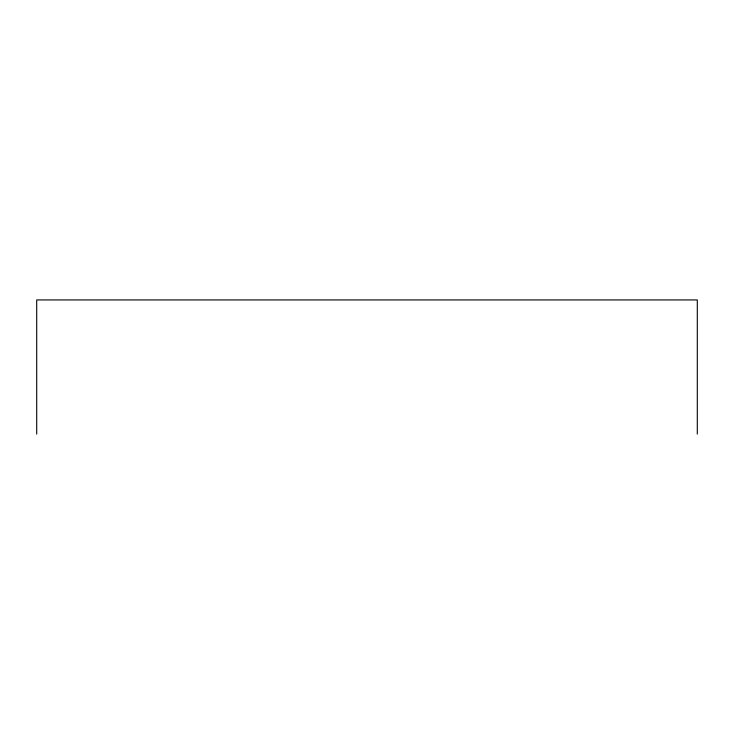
<?xml version="1.0" encoding="UTF-8"?>
<svg xmlns="http://www.w3.org/2000/svg" width="734" height="734" viewBox="0 0 734 734"><rect width="100%" height="100%" fill="white"/><g stroke="black" fill="none" stroke-linecap="round" stroke-linejoin="round"><path stroke-width="1.1" d="M697.3 434.06L697.3 299.94L36.7 299.94L36.7 434.06"/></g></svg>
